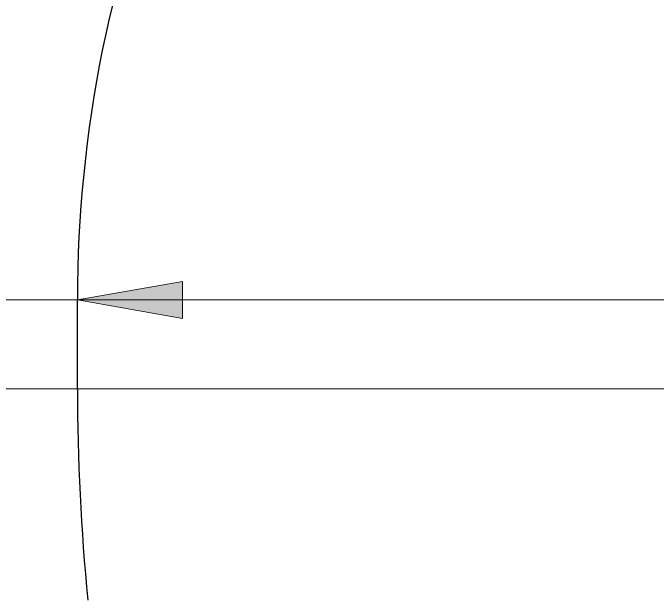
# Model space of a CAD drawing. Extents: x 0 to 297, y 0 to 420.
# Drawn here: x 72.17 to 90.28, y 270.28 to 286.77 of the extents above; entities that cross this region are included whole.
import ezdxf

# ---------------------------------------------------------------- set-up
doc = ezdxf.new("R2010")
doc.units = 0

msp = doc.modelspace()

# ---------------------------------------------------------------- linework, layer by layer
at = {"color": 7, "lineweight": 13}
for p, q in [((73.982, 278.708), (37.84, 278.708)), ((139.087, 278.708), (73.982, 278.708)), ((76.936, 278.708), (140.377, 278.708)), ((73.982, 276.208), (37.84, 276.208)), ((73.982, 276.208), (37.84, 276.208)), ((139.087, 276.208), (73.982, 276.208))]:
    msp.add_line(p, q, dxfattribs=at)
at = {"color": 7, "lineweight": 30, "ltscale": 0.0625}
msp.add_line((73.982, 276.208), (73.982, 278.708), dxfattribs=at)
at = {"color": 7, "lineweight": 13}
msp.add_lwpolyline([(76.936, 279.229), (73.982, 278.708), (76.936, 278.187)], close=True, dxfattribs=at)
at = {"color": 7, "lineweight": 30}
for centre, radius, start, end in [((109.39, 278.708), 35.408, 134.5921, 180), ((133.982, 276.208), 60, 179.99999, 185.67484)]:
    msp.add_arc(centre, radius, start, end, dxfattribs=at)
at = {"color": 7, "lineweight": 13}
msp.add_solid([(76.936, 279.229), (73.982, 278.708), (76.936, 279.229), (76.936, 278.187)], dxfattribs=at)

doc.saveas('drawing.dxf')
